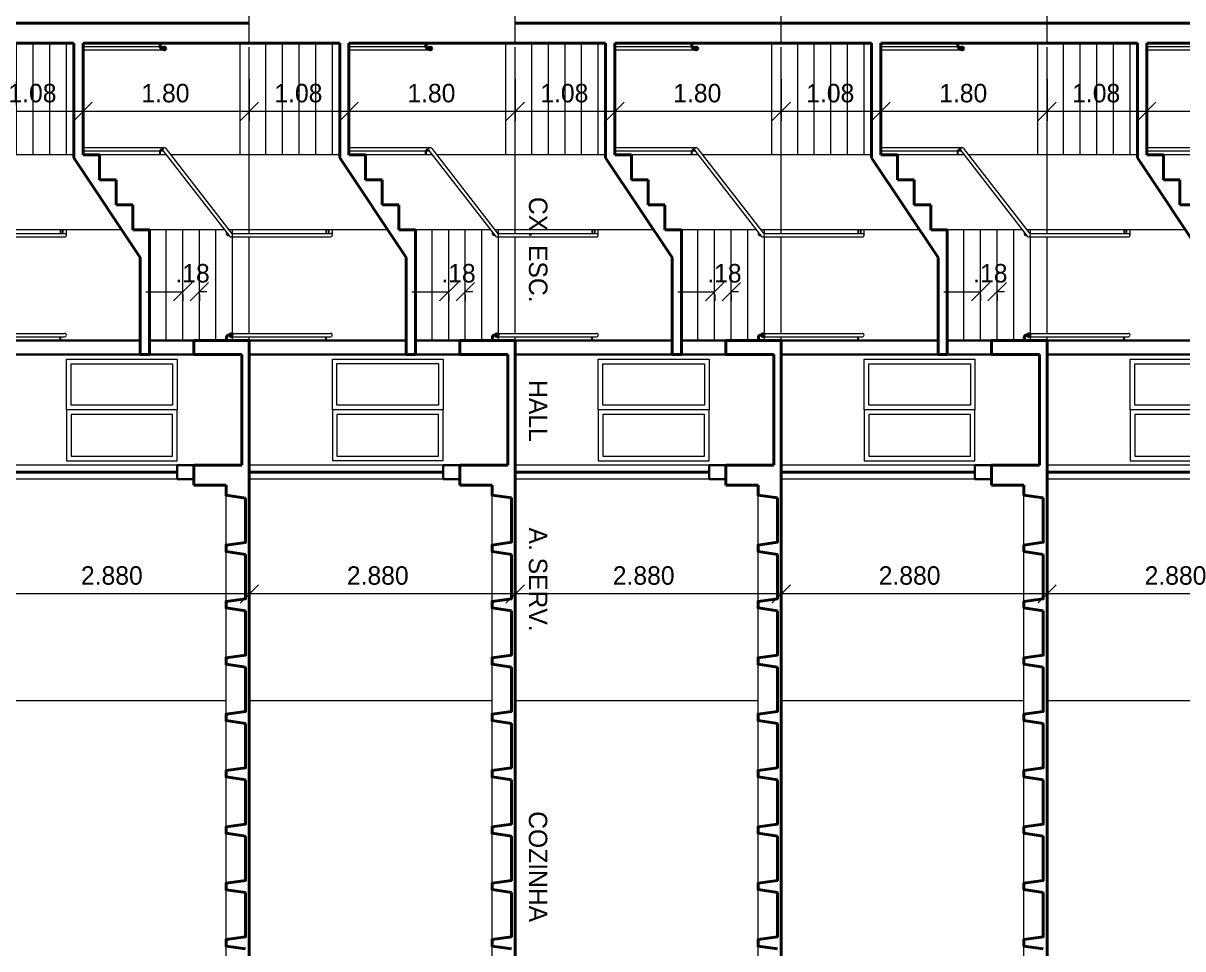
# Model space of a CAD drawing. Header units: metres. Extents: x -62 to 23, y -77 to 42.
# Drawn here: x -41.19 to -28.63, y 16.7 to 26.72 of the extents above; entities that cross this region are included whole.
import ezdxf
from ezdxf.enums import TextEntityAlignment as Align

# ---------------------------------------------------------------- set-up
doc = ezdxf.new("R2010")
doc.units = ezdxf.units.M
doc.header["$MEASUREMENT"] = 0
doc.linetypes.add('DGN Style 3', pattern=[2.76643, 1.976022, -0.790409])
for name, color, linetype, lineweight in [('1 - Eixos', 7, 'Continuous', 0), ('15 - Esquadrias Janelas', 7, 'Continuous', 0), ('19 - Estrutura Metálica', 7, 'Continuous', 0), ('5 - Laje em Corte', 7, 'Continuous', 0), ('CORNIJAS_VAR NA PLANTA PTIPO 1', 7, 'Continuous', 0), ('Level 1-1', 7, 'Continuous', 0), ('Level 12', 7, 'Continuous', 0), ('Level 28-1', 7, 'Continuous', 0), ('Level 41', 7, 'Continuous', 0), ('Level 44', 7, 'Continuous', 0)]:
    doc.layers.add(name, color=color, linetype=linetype, lineweight=lineweight)
doc.styles.add('Style-CIVIL', font='CIVIL.shx')
doc.styles.add('Style-INTL_ENGINEERING', font='INTL_ENGINEERING.shx')
doc.dimstyles.get("Standard").update_dxf_attribs({"dimtxt": 0.18, "dimasz": 0.18, "dimexe": 0.18, "dimexo": 0.0625, "dimgap": 0.09, "dimtad": 0, "dimtih": 1, "dimtoh": 1, "dimdec": 4, "dimzin": 1, "dimdsep": 46, "dimtxsty": 'Standard', "dimcen": 0, "dimadec": 0, "dimazin": 0, "dimtfac": 1, "dimtdec": 4, "dimtofl": 0, "dimtmove": 0, "dimatfit": 3, "dimfxl": 0, "dimtolj": 1, "dimtzin": 1, "dimarcsym": 0})

# ---------------------------------------------------------------- blocks, each defined once
blk = doc.blocks.new('*U12')
at = {"layer": 'Level 44', "color": 7, "linetype": 'Continuous', "lineweight": 30}
for p, q in [((-1.05, 0.075), (-1.05, -0.075)), ((1.05, 0.075), (1.05, -0.075))]:
    blk.add_line(p, q, dxfattribs=at)
at = {"layer": 'Level 44', "color": 7, "linetype": 'Continuous', "lineweight": 0}
for p, q in [((1.05, 0.075), (-1.05, 0.075)), ((1.05, -0.075), (-1.05, -0.075))]:
    blk.add_line(p, q, dxfattribs=at)
at = {"layer": 'Level 44', "color": 7, "linetype": 'Continuous', "lineweight": 40}
blk.add_line((1.05, 0), (-1.05, 0), dxfattribs=at)
blk = doc.blocks.new('*U14')
at = {"layer": '19 - Estrutura Metálica', "color": 171, "linetype": 'Continuous', "lineweight": 30}
for p, q in [((0.007, 0.014), (0.017, 0.006)), ((0.013, 0.022), (0.023, 0.014)), ((-0.016, -0.063), (0.019, -0.022)), ((-0.008, -0.069), (0.027, -0.029))]:
    blk.add_line(p, q, dxfattribs=at)
for radius in [0.025, 0.015]:
    blk.add_circle((-0.009, 0.034), radius, dxfattribs=at)
for radius, start, end in [(0.02, 318.3321, 47.1052), (0.03, 319.6851, 49.6329)]:
    blk.add_arc((0.004, -0.009), radius, start, end, dxfattribs=at)
blk = doc.blocks.new('*U15')
at = {"layer": '19 - Estrutura Metálica', "color": 171, "linetype": 'Continuous', "lineweight": 30}
for p, q in [((0.007, 0.014), (0.017, 0.006)), ((0.013, 0.022), (0.023, 0.014)), ((-0.016, -0.063), (0.019, -0.022)), ((-0.008, -0.069), (0.027, -0.029))]:
    blk.add_line(p, q, dxfattribs=at)
at = {"layer": '19 - Estrutura Metálica', "color": 171, "linetype": 'Continuous', "lineweight": 30, "extrusion": (0, 0, -1)}
for radius in [0.025, 0.015]:
    blk.add_circle((0.009, 0.034), radius, dxfattribs=at)
at = {"layer": '19 - Estrutura Metálica', "color": 171, "linetype": 'Continuous', "lineweight": 30}
for radius, start, end in [(0.02, 318.3321, 47.1052), (0.03, 319.6851, 49.6329)]:
    blk.add_arc((0.004, -0.009), radius, start, end, dxfattribs=at)
blk = doc.blocks.new('*U11')
at = {"layer": '15 - Esquadrias Janelas', "color": 7, "linetype": 'Continuous', "lineweight": 0, "flags": 128}
for points in [[(0.96, 3.322), (0.96, 2.772), (-0.24, 2.772), (-0.24, 3.322)], [(0.91, 3.272), (0.91, 2.822), (-0.19, 2.822), (-0.19, 3.272)], [(-0.24, 2.772), (-0.24, 2.222), (0.96, 2.222), (0.96, 2.772)], [(-0.19, 2.722), (-0.19, 2.272), (0.91, 2.272), (0.91, 2.722)]]:
    blk.add_lwpolyline(points, close=True, dxfattribs=at)
at = {"layer": '5 - Laje em Corte', "color": 1, "linetype": 'Continuous', "lineweight": 40}
for p, q in [((1.74, 6.958), (-1.14, 6.958)), ((-0.16, 6.743), (-1.14, 6.743)), ((-0.16, 5.502), (-0.16, 6.743)), ((-0.06, 5.532), (-0.06, 6.743)), ((1.74, 6.743), (-0.06, 6.743)), ((-0.06, 5.532), (0.12, 5.532)), ((0.12, 5.262), (0.12, 5.532)), ((0.56, 4.422), (-0.16, 5.502)), ((0.3, 5.262), (0.12, 5.262)), ((0.3, 4.992), (0.3, 5.262)), ((0.48, 4.992), (0.3, 4.992)), ((0.48, 4.722), (0.48, 4.992)), ((0.66, 4.722), (0.48, 4.722)), ((0.66, 3.372), (0.66, 4.722)), ((0.56, 3.372), (0.56, 4.422)), ((-1.14, 3.522), (-1.74, 3.522)), ((-1.74, 3.522), (-1.74, 3.372)), ((-1.14, 3.522), (-1.14, -4.358)), ((-1.22, 3.372), (-1.74, 3.372)), ((-1.22, 3.372), (-1.22, 2.172)), ((0.56, 3.372), (0.66, 3.372)), ((-1.22, 2.172), (-1.74, 2.172)), ((-1.74, 2.172), (-1.74, 1.958)), ((-1.39, 1.958), (-1.74, 1.958))]:
    blk.add_line(p, q, dxfattribs=at)
at = {"layer": '5 - Laje em Corte', "color": 1, "linetype": 'Continuous', "lineweight": 0}
blk.add_line((-1.39, -4.182), (-1.39, 1.848), dxfattribs=at)
at = {"layer": '5 - Laje em Corte', "color": 1, "linetype": 'Continuous', "lineweight": 40, "flags": 128}
for points in [[(-1.39, 1.958), (-1.39, 1.848), (-1.18, 1.818)], [(-1.18, 1.818), (-1.18, 1.338), (-1.39, 1.308), (-1.39, 1.238), (-1.18, 1.208)], [(-1.18, 1.208), (-1.18, 0.728), (-1.39, 0.698), (-1.39, 0.628), (-1.18, 0.598)], [(-1.18, 0.598), (-1.18, 0.118), (-1.39, 0.088), (-1.39, 0.018), (-1.18, -0.012)], [(-1.18, -0.012), (-1.18, -0.492), (-1.39, -0.522), (-1.39, -0.592), (-1.18, -0.622)], [(-1.18, -0.622), (-1.18, -1.102), (-1.39, -1.132), (-1.39, -1.202), (-1.18, -1.232)], [(-1.18, -1.232), (-1.18, -1.712), (-1.39, -1.742), (-1.39, -1.812), (-1.18, -1.842)], [(-1.18, -1.842), (-1.18, -2.322), (-1.39, -2.352), (-1.39, -2.422), (-1.18, -2.452)], [(-1.18, -2.452), (-1.18, -2.932), (-1.39, -2.962), (-1.39, -3.032), (-1.18, -3.062)]]:
    blk.add_lwpolyline(points, dxfattribs=at)
at = {"layer": 'CORNIJAS_VAR NA PLANTA PTIPO 1', "color": 7, "linetype": 'Continuous', "lineweight": 30}
for p, q in [((1.14, 2.172), (0.96, 2.172)), ((1.14, 2.022), (0.96, 2.022))]:
    blk.add_line(p, q, dxfattribs=at)
at = {"layer": 'Level 28-1', "color": 171, "linetype": 'Continuous', "lineweight": 13}
for p, q in [((0.771, 6.703), (-0.06, 6.703)), ((0.821, 6.665), (-0.06, 6.665)), ((0.821, 6.703), (0.778, 6.703)), ((0.821, 5.61), (-0.06, 5.61)), ((0.771, 5.572), (-0.06, 5.572)), ((0.771, 5.532), (0.771, 5.572)), ((0.778, 5.532), (0.778, 5.572)), ((0.812, 5.572), (0.778, 5.572)), ((0.803, 5.587), (0.792, 5.587)), ((0.803, 5.595), (0.793, 5.595)), ((0.806, 5.579), (1.526, 4.652)), ((0.836, 5.602), (1.556, 4.675)), ((-1.14, 4.682), (-0.259, 4.682)), ((-0.309, 4.722), (-0.309, 4.682)), ((-0.302, 4.722), (-0.302, 4.683)), ((-0.24, 4.663), (-0.24, 4.722)), ((1.491, 4.698), (1.491, 4.682)), ((1.498, 4.688), (1.498, 4.683)), ((1.515, 4.667), (1.512, 4.667)), ((1.52, 4.66), (1.513, 4.66)), ((1.55, 4.682), (1.74, 4.682)), ((-1.14, 4.645), (-0.259, 4.645)), ((1.541, 4.645), (1.74, 4.645)), ((-1.14, 3.6), (-0.259, 3.6)), ((-1.14, 3.562), (-0.259, 3.562)), ((-0.309, 3.522), (-0.309, 3.562)), ((-0.302, 3.522), (-0.302, 3.562)), ((1.541, 3.6), (1.74, 3.6)), ((1.541, 3.562), (1.74, 3.562))]:
    blk.add_line(p, q, dxfattribs=at)
at = {"layer": 'Level 28-1', "color": 171, "linetype": 'Continuous', "lineweight": 13, "flags": 128}
blk.add_lwpolyline([(-0.278, 4.682), (-0.278, 4.722), (-0.278, 4.693)], dxfattribs=at)
at = {"layer": 'Level 28-1', "color": 171, "linetype": 'Continuous', "lineweight": 13, "extrusion": (0, 0, -1)}
for radius, start, end in [(0.0225, 0.0115, 89.9593), (0.015, 358.6585, 87.4316)]:
    blk.add_arc((-0.793, 5.572), radius, start, end, dxfattribs=at)
at = {"layer": 'Level 28-1', "color": 171, "linetype": 'Continuous', "lineweight": 13}
for centre, radius, start, end in [((0.821, 5.591), 0.0187, 36.9033, 216.9033), ((-0.259, 4.663), 0.0187, 269.9948, 90.0001), ((1.513, 4.682), 0.0225, 180.0115, 269.9593), ((1.513, 4.682), 0.015, 178.6585, 267.4316), ((1.541, 4.663), 0.0187, 216.9033, 36.9033), ((-0.259, 3.581), 0.0187, 269.9999, 90)]:
    blk.add_arc(centre, radius, start, end, dxfattribs=at)
at = {"layer": 'Level 41', "color": 230, "linetype": 'Continuous', "lineweight": 0}
for p, q in [((-1.24, 5.532), (-1.24, 6.743)), ((0.84, 3.522), (0.84, 4.722)), ((1.02, 3.522), (1.02, 4.722)), ((1.2, 3.522), (1.2, 4.722)), ((1.38, 3.522), (1.38, 4.722)), ((1.56, 4.682), (1.56, 4.722)), ((1.74, 4.682), (1.74, 4.722)), ((1.56, 3.6), (1.56, 4.645)), ((1.74, 3.6), (1.74, 4.645)), ((1.56, 3.522), (1.56, 3.562)), ((1.74, 3.522), (1.74, 3.562))]:
    blk.add_line(p, q, dxfattribs=at)
at = {"layer": 'Level 41', "color": 230, "linetype": 'DGN Style 3', "lineweight": 0}
for p, q in [((-1.14, 4.722), (-1.14, 6.743)), ((-0.96, 5.532), (-0.96, 6.743)), ((-0.78, 5.532), (-0.78, 6.743)), ((-0.6, 5.532), (-0.6, 6.743)), ((-0.42, 5.532), (-0.42, 6.743)), ((-0.24, 5.532), (-0.24, 6.743))]:
    blk.add_line(p, q, dxfattribs=at)
at = {"layer": 'Level 41', "color": 7, "linetype": 'Continuous', "lineweight": 13}
for p, q in [((-0.16, 5.532), (-1.14, 5.532)), ((0.843, 5.532), (0.12, 5.532)), ((1.74, 5.532), (0.891, 5.532)), ((0.36, 4.722), (-1.14, 4.722)), ((1.472, 4.722), (0.66, 4.722)), ((1.74, 4.722), (1.519, 4.722))]:
    blk.add_line(p, q, dxfattribs=at)
at = {"layer": 'Level 41', "color": 7, "linetype": 'Continuous', "lineweight": 30}
for p, q in [((0.56, 3.522), (-1.14, 3.522)), ((1.14, 3.522), (0.66, 3.522)), ((0.56, 3.372), (-1.14, 3.372)), ((1.14, 3.372), (0.66, 3.372))]:
    blk.add_line(p, q, dxfattribs=at)
at = {"layer": 'Level 44', "color": 7, "linetype": 'Continuous', "lineweight": 13}
blk.add_line((1.49, -0.378), (-1.14, -0.378), dxfattribs=at)
at = {"layer": '19 - Estrutura Metálica', "color": 171, "linetype": 'Continuous', "lineweight": 30, "xscale": 0.7499990121287976, "yscale": 0.7499990121287976, "zscale": 0.7499990121287976, "rotation": 220.3263723975496}
blk.add_blockref('*U14', (0.8, 6.699), dxfattribs=at)
at = {"layer": '19 - Estrutura Metálica', "color": 171, "linetype": 'Continuous', "lineweight": 30, "extrusion": (0, 0, -1), "xscale": 0.7499990121287978, "yscale": 0.7499990121287978, "zscale": 0.7499990121287978, "rotation": 40.32637239754955}
blk.add_blockref('*U15', (-1.52, 3.566), dxfattribs=at)
at = {"layer": 'Level 44', "color": 7, "linetype": 'Continuous', "lineweight": 30}
blk.add_blockref('*U12', (-0.09, 2.097), dxfattribs=at)
blk = doc.blocks.new('*D94')
at = {"layer": 'Defpoints'}
for p in [(-30.097, 20.546), (-28.657, 20.546), (-30.097, 19.935), (-27.217, 19.935)]:
    blk.add_point(p, dxfattribs=at)
at = {"layer": 'Level 1-1', "color": 2, "linetype": 'Continuous', "lineweight": 0}
for p, q in [((-30.197, 20.446), (-29.997, 20.646)), ((-30.097, 20.035), (-30.097, 20.646)), ((-27.117, 20.646), (-27.317, 20.446)), ((-27.217, 20.035), (-27.217, 20.646)), ((-27.217, 20.546), (-30.097, 20.546))]:
    blk.add_line(p, q, dxfattribs=at)
at = {"layer": 'Level 1-1', "color": 2, "linetype": 'Continuous', "lineweight": 0, "style": 'Style-CIVIL'}
blk.add_text('2.880', height=0.2, dxfattribs=at).set_placement((-29.04, 20.746), align=Align.MIDDLE_LEFT)
blk = doc.blocks.new('_Oblique')
at = {"color": 0, "linetype": 'ByBlock', "lineweight": -2}
blk.add_line((0.5, 0.5), (-0.5, -0.5), dxfattribs=at)
blk = doc.blocks.new('*D95')
at = {"layer": 'Defpoints'}
for p in [(-32.977, 20.546), (-31.537, 20.546), (-32.977, 19.935), (-30.097, 19.935)]:
    blk.add_point(p, dxfattribs=at)
at = {"layer": 'Level 1-1', "color": 2, "linetype": 'Continuous', "lineweight": 0}
for p, q in [((-33.077, 20.446), (-32.877, 20.646)), ((-32.977, 20.035), (-32.977, 20.646)), ((-29.997, 20.646), (-30.197, 20.446)), ((-30.097, 20.035), (-30.097, 20.646)), ((-30.097, 20.546), (-32.977, 20.546))]:
    blk.add_line(p, q, dxfattribs=at)
at = {"layer": 'Level 1-1', "color": 2, "linetype": 'Continuous', "lineweight": 0, "style": 'Style-CIVIL'}
blk.add_text('2.880', height=0.2, dxfattribs=at).set_placement((-31.92, 20.746), align=Align.MIDDLE_LEFT)
blk = doc.blocks.new('*D96')
at = {"layer": 'Defpoints'}
for p in [(-35.857, 20.546), (-34.417, 20.546), (-35.857, 19.935), (-32.977, 19.935)]:
    blk.add_point(p, dxfattribs=at)
at = {"layer": 'Level 1-1', "color": 2, "linetype": 'Continuous', "lineweight": 0}
for p, q in [((-35.957, 20.446), (-35.757, 20.646)), ((-35.857, 20.035), (-35.857, 20.646)), ((-32.877, 20.646), (-33.077, 20.446)), ((-32.977, 20.035), (-32.977, 20.646)), ((-32.977, 20.546), (-35.857, 20.546))]:
    blk.add_line(p, q, dxfattribs=at)
at = {"layer": 'Level 1-1', "color": 2, "linetype": 'Continuous', "lineweight": 0, "style": 'Style-CIVIL'}
blk.add_text('2.880', height=0.2, dxfattribs=at).set_placement((-34.8, 20.746), align=Align.MIDDLE_LEFT)
blk = doc.blocks.new('*D97')
at = {"layer": 'Defpoints'}
for p in [(-38.737, 20.546), (-37.297, 20.546), (-38.737, 19.935), (-35.857, 19.935)]:
    blk.add_point(p, dxfattribs=at)
at = {"layer": 'Level 1-1', "color": 2, "linetype": 'Continuous', "lineweight": 0}
for p, q in [((-38.837, 20.446), (-38.637, 20.646)), ((-38.737, 20.035), (-38.737, 20.646)), ((-35.757, 20.646), (-35.957, 20.446)), ((-35.857, 20.035), (-35.857, 20.646)), ((-35.857, 20.546), (-38.737, 20.546))]:
    blk.add_line(p, q, dxfattribs=at)
at = {"layer": 'Level 1-1', "color": 2, "linetype": 'Continuous', "lineweight": 0, "style": 'Style-CIVIL'}
blk.add_text('2.880', height=0.2, dxfattribs=at).set_placement((-37.68, 20.746), align=Align.MIDDLE_LEFT)
blk = doc.blocks.new('*D98')
at = {"layer": 'Defpoints'}
for p in [(-41.617, 20.546), (-40.177, 20.546), (-41.617, 19.952), (-38.737, 19.935)]:
    blk.add_point(p, dxfattribs=at)
at = {"layer": 'Level 1-1', "color": 2, "linetype": 'Continuous', "lineweight": 0}
for p, q in [((-41.717, 20.446), (-41.517, 20.646)), ((-41.617, 20.052), (-41.617, 20.646)), ((-38.637, 20.646), (-38.837, 20.446)), ((-38.737, 20.035), (-38.737, 20.646)), ((-38.737, 20.546), (-41.617, 20.546))]:
    blk.add_line(p, q, dxfattribs=at)
at = {"layer": 'Level 1-1', "color": 2, "linetype": 'Continuous', "lineweight": 0, "style": 'Style-CIVIL'}
blk.add_text('2.880', height=0.2, dxfattribs=at).set_placement((-40.56, 20.746), align=Align.MIDDLE_LEFT)
blk = doc.blocks.new('*D210')
at = {"layer": 'Defpoints'}
for p in [(-27.217, 26.224), (-29.017, 25.904), (-29.017, 25.768), (-28.117, 25.768)]:
    blk.add_point(p, dxfattribs=at)
at = {"layer": 'Level 1-1', "color": 2, "linetype": 'Continuous', "lineweight": 0}
for p, q in [((-27.217, 26.124), (-27.217, 25.668)), ((-29.117, 25.668), (-28.917, 25.868)), ((-29.017, 25.804), (-29.017, 25.668)), ((-27.217, 25.768), (-29.017, 25.768)), ((-27.117, 25.868), (-27.317, 25.668))]:
    blk.add_line(p, q, dxfattribs=at)
at = {"layer": 'Level 1-1', "color": 2, "linetype": 'Continuous', "lineweight": 0, "style": 'Style-CIVIL'}
blk.add_text('1.80', height=0.2, dxfattribs=at).set_placement((-28.385, 25.968), align=Align.MIDDLE_LEFT)
blk = doc.blocks.new('*D211')
at = {"layer": 'Defpoints'}
for p in [(-30.097, 26.224), (-29.017, 25.904), (-30.097, 25.768), (-29.557, 25.768)]:
    blk.add_point(p, dxfattribs=at)
at = {"layer": 'Level 1-1', "color": 2, "linetype": 'Continuous', "lineweight": 0}
for p, q in [((-30.097, 26.124), (-30.097, 25.668)), ((-30.197, 25.668), (-29.997, 25.868)), ((-29.017, 25.768), (-30.097, 25.768)), ((-28.917, 25.868), (-29.117, 25.668)), ((-29.017, 25.804), (-29.017, 25.668))]:
    blk.add_line(p, q, dxfattribs=at)
at = {"layer": 'Level 1-1', "color": 2, "linetype": 'Continuous', "lineweight": 0, "style": 'Style-CIVIL'}
blk.add_text('1.08', height=0.2, dxfattribs=at).set_placement((-29.825, 25.968), align=Align.MIDDLE_LEFT)
blk = doc.blocks.new('*D212')
at = {"layer": 'Defpoints'}
for p in [(-30.097, 26.224), (-31.897, 25.904), (-31.897, 25.768), (-30.997, 25.768)]:
    blk.add_point(p, dxfattribs=at)
at = {"layer": 'Level 1-1', "color": 2, "linetype": 'Continuous', "lineweight": 0}
for p, q in [((-30.097, 26.124), (-30.097, 25.668)), ((-31.997, 25.668), (-31.797, 25.868)), ((-31.897, 25.804), (-31.897, 25.668)), ((-30.097, 25.768), (-31.897, 25.768)), ((-29.997, 25.868), (-30.197, 25.668))]:
    blk.add_line(p, q, dxfattribs=at)
at = {"layer": 'Level 1-1', "color": 2, "linetype": 'Continuous', "lineweight": 0, "style": 'Style-CIVIL'}
blk.add_text('1.80', height=0.2, dxfattribs=at).set_placement((-31.265, 25.968), align=Align.MIDDLE_LEFT)
blk = doc.blocks.new('*D213')
at = {"layer": 'Defpoints'}
for p in [(-32.977, 26.224), (-31.897, 25.904), (-32.977, 25.768), (-32.437, 25.768)]:
    blk.add_point(p, dxfattribs=at)
at = {"layer": 'Level 1-1', "color": 2, "linetype": 'Continuous', "lineweight": 0}
for p, q in [((-32.977, 26.124), (-32.977, 25.668)), ((-33.077, 25.668), (-32.877, 25.868)), ((-31.897, 25.768), (-32.977, 25.768)), ((-31.797, 25.868), (-31.997, 25.668)), ((-31.897, 25.804), (-31.897, 25.668))]:
    blk.add_line(p, q, dxfattribs=at)
at = {"layer": 'Level 1-1', "color": 2, "linetype": 'Continuous', "lineweight": 0, "style": 'Style-CIVIL'}
blk.add_text('1.08', height=0.2, dxfattribs=at).set_placement((-32.705, 25.968), align=Align.MIDDLE_LEFT)
blk = doc.blocks.new('*D214')
at = {"layer": 'Defpoints'}
for p in [(-32.977, 26.224), (-34.777, 25.904), (-34.777, 25.768), (-33.877, 25.768)]:
    blk.add_point(p, dxfattribs=at)
at = {"layer": 'Level 1-1', "color": 2, "linetype": 'Continuous', "lineweight": 0}
for p, q in [((-32.977, 26.124), (-32.977, 25.668)), ((-34.877, 25.668), (-34.677, 25.868)), ((-34.777, 25.804), (-34.777, 25.668)), ((-32.977, 25.768), (-34.777, 25.768)), ((-32.877, 25.868), (-33.077, 25.668))]:
    blk.add_line(p, q, dxfattribs=at)
at = {"layer": 'Level 1-1', "color": 2, "linetype": 'Continuous', "lineweight": 0, "style": 'Style-CIVIL'}
blk.add_text('1.80', height=0.2, dxfattribs=at).set_placement((-34.145, 25.968), align=Align.MIDDLE_LEFT)
blk = doc.blocks.new('*D215')
at = {"layer": 'Defpoints'}
for p in [(-35.857, 26.224), (-34.777, 25.904), (-35.857, 25.768), (-35.317, 25.768)]:
    blk.add_point(p, dxfattribs=at)
at = {"layer": 'Level 1-1', "color": 2, "linetype": 'Continuous', "lineweight": 0}
for p, q in [((-35.857, 26.124), (-35.857, 25.668)), ((-35.957, 25.668), (-35.757, 25.868)), ((-34.777, 25.768), (-35.857, 25.768)), ((-34.677, 25.868), (-34.877, 25.668)), ((-34.777, 25.804), (-34.777, 25.668))]:
    blk.add_line(p, q, dxfattribs=at)
at = {"layer": 'Level 1-1', "color": 2, "linetype": 'Continuous', "lineweight": 0, "style": 'Style-CIVIL'}
blk.add_text('1.08', height=0.2, dxfattribs=at).set_placement((-35.585, 25.968), align=Align.MIDDLE_LEFT)
blk = doc.blocks.new('*D216')
at = {"layer": 'Defpoints'}
for p in [(-35.857, 26.224), (-37.657, 25.904), (-37.657, 25.768), (-36.757, 25.768)]:
    blk.add_point(p, dxfattribs=at)
at = {"layer": 'Level 1-1', "color": 2, "linetype": 'Continuous', "lineweight": 0}
for p, q in [((-35.857, 26.124), (-35.857, 25.668)), ((-37.757, 25.668), (-37.557, 25.868)), ((-37.657, 25.804), (-37.657, 25.668)), ((-35.857, 25.768), (-37.657, 25.768)), ((-35.757, 25.868), (-35.957, 25.668))]:
    blk.add_line(p, q, dxfattribs=at)
at = {"layer": 'Level 1-1', "color": 2, "linetype": 'Continuous', "lineweight": 0, "style": 'Style-CIVIL'}
blk.add_text('1.80', height=0.2, dxfattribs=at).set_placement((-37.025, 25.968), align=Align.MIDDLE_LEFT)
blk = doc.blocks.new('*D217')
at = {"layer": 'Defpoints'}
for p in [(-38.737, 26.224), (-37.657, 25.904), (-38.737, 25.768), (-38.197, 25.768)]:
    blk.add_point(p, dxfattribs=at)
at = {"layer": 'Level 1-1', "color": 2, "linetype": 'Continuous', "lineweight": 0}
for p, q in [((-38.737, 26.124), (-38.737, 25.668)), ((-38.837, 25.668), (-38.637, 25.868)), ((-37.657, 25.768), (-38.737, 25.768)), ((-37.557, 25.868), (-37.757, 25.668)), ((-37.657, 25.804), (-37.657, 25.668))]:
    blk.add_line(p, q, dxfattribs=at)
at = {"layer": 'Level 1-1', "color": 2, "linetype": 'Continuous', "lineweight": 0, "style": 'Style-CIVIL'}
blk.add_text('1.08', height=0.2, dxfattribs=at).set_placement((-38.465, 25.968), align=Align.MIDDLE_LEFT)
blk = doc.blocks.new('*D218')
at = {"layer": 'Defpoints'}
for p in [(-38.737, 26.224), (-40.537, 25.904), (-40.537, 25.768), (-39.637, 25.768)]:
    blk.add_point(p, dxfattribs=at)
at = {"layer": 'Level 1-1', "color": 2, "linetype": 'Continuous', "lineweight": 0}
for p, q in [((-38.737, 26.124), (-38.737, 25.668)), ((-40.637, 25.668), (-40.437, 25.868)), ((-40.537, 25.804), (-40.537, 25.668)), ((-38.737, 25.768), (-40.537, 25.768)), ((-38.637, 25.868), (-38.837, 25.668))]:
    blk.add_line(p, q, dxfattribs=at)
at = {"layer": 'Level 1-1', "color": 2, "linetype": 'Continuous', "lineweight": 0, "style": 'Style-CIVIL'}
blk.add_text('1.80', height=0.2, dxfattribs=at).set_placement((-39.905, 25.968), align=Align.MIDDLE_LEFT)
blk = doc.blocks.new('*D219')
at = {"layer": 'Defpoints'}
for p in [(-41.617, 26.241), (-40.537, 25.904), (-41.617, 25.768), (-41.077, 25.768)]:
    blk.add_point(p, dxfattribs=at)
at = {"layer": 'Level 1-1', "color": 2, "linetype": 'Continuous', "lineweight": 0}
for p, q in [((-41.617, 26.141), (-41.617, 25.668)), ((-41.717, 25.668), (-41.517, 25.868)), ((-40.537, 25.768), (-41.617, 25.768)), ((-40.437, 25.868), (-40.637, 25.668)), ((-40.537, 25.804), (-40.537, 25.668))]:
    blk.add_line(p, q, dxfattribs=at)
at = {"layer": 'Level 1-1', "color": 2, "linetype": 'Continuous', "lineweight": 0, "style": 'Style-CIVIL'}
blk.add_text('1.08', height=0.2, dxfattribs=at).set_placement((-41.345, 25.968), align=Align.MIDDLE_LEFT)
blk = doc.blocks.new('*D235')
at = {"layer": 'Defpoints'}
for p in [(-39.456, 23.889), (-39.277, 23.889), (-39.456, 23.818), (-39.367, 23.818)]:
    blk.add_point(p, dxfattribs=at)
at = {"layer": 'Level 1-1', "color": 2, "linetype": 'Continuous', "lineweight": 0}
for p, q in [((-39.356, 23.918), (-39.556, 23.718)), ((-39.377, 23.718), (-39.177, 23.918)), ((-39.856, 23.818), (-39.456, 23.818)), ((-39.456, 23.789), (-39.456, 23.718)), ((-39.197, 23.818), (-39.277, 23.818)), ((-39.277, 23.789), (-39.277, 23.718))]:
    blk.add_line(p, q, dxfattribs=at)
at = {"layer": 'Level 1-1', "color": 2, "linetype": 'Continuous', "lineweight": 0, "style": 'Style-CIVIL'}
blk.add_text('.18', height=0.2, dxfattribs=at).set_placement((-39.537, 24.018), align=Align.MIDDLE_LEFT)
blk = doc.blocks.new('*D236')
at = {"layer": 'Defpoints'}
for p in [(-36.576, 23.889), (-36.397, 23.889), (-36.576, 23.818), (-36.487, 23.818)]:
    blk.add_point(p, dxfattribs=at)
at = {"layer": 'Level 1-1', "color": 2, "linetype": 'Continuous', "lineweight": 0}
for p, q in [((-36.476, 23.918), (-36.676, 23.718)), ((-36.497, 23.718), (-36.297, 23.918)), ((-36.976, 23.818), (-36.576, 23.818)), ((-36.576, 23.789), (-36.576, 23.718)), ((-36.317, 23.818), (-36.397, 23.818)), ((-36.397, 23.789), (-36.397, 23.718))]:
    blk.add_line(p, q, dxfattribs=at)
at = {"layer": 'Level 1-1', "color": 2, "linetype": 'Continuous', "lineweight": 0, "style": 'Style-CIVIL'}
blk.add_text('.18', height=0.2, dxfattribs=at).set_placement((-36.657, 24.018), align=Align.MIDDLE_LEFT)
blk = doc.blocks.new('*D237')
at = {"layer": 'Defpoints'}
for p in [(-33.696, 23.889), (-33.517, 23.889), (-33.696, 23.818), (-33.607, 23.818)]:
    blk.add_point(p, dxfattribs=at)
at = {"layer": 'Level 1-1', "color": 2, "linetype": 'Continuous', "lineweight": 0}
for p, q in [((-33.596, 23.918), (-33.796, 23.718)), ((-33.617, 23.718), (-33.417, 23.918)), ((-34.096, 23.818), (-33.696, 23.818)), ((-33.696, 23.789), (-33.696, 23.718)), ((-33.437, 23.818), (-33.517, 23.818)), ((-33.517, 23.789), (-33.517, 23.718))]:
    blk.add_line(p, q, dxfattribs=at)
at = {"layer": 'Level 1-1', "color": 2, "linetype": 'Continuous', "lineweight": 0, "style": 'Style-CIVIL'}
blk.add_text('.18', height=0.2, dxfattribs=at).set_placement((-33.777, 24.018), align=Align.MIDDLE_LEFT)
blk = doc.blocks.new('*D238')
at = {"layer": 'Defpoints'}
for p in [(-30.816, 23.889), (-30.637, 23.889), (-30.816, 23.818), (-30.727, 23.818)]:
    blk.add_point(p, dxfattribs=at)
at = {"layer": 'Level 1-1', "color": 2, "linetype": 'Continuous', "lineweight": 0}
for p, q in [((-30.716, 23.918), (-30.916, 23.718)), ((-30.737, 23.718), (-30.537, 23.918)), ((-31.216, 23.818), (-30.816, 23.818)), ((-30.816, 23.789), (-30.816, 23.718)), ((-30.557, 23.818), (-30.637, 23.818)), ((-30.637, 23.789), (-30.637, 23.718))]:
    blk.add_line(p, q, dxfattribs=at)
at = {"layer": 'Level 1-1', "color": 2, "linetype": 'Continuous', "lineweight": 0, "style": 'Style-CIVIL'}
blk.add_text('.18', height=0.2, dxfattribs=at).set_placement((-30.897, 24.018), align=Align.MIDDLE_LEFT)
blk = doc.blocks.new('*U311')
at = {"layer": 'Level 12', "color": 2, "linetype": 'Continuous', "lineweight": 13, "style": 'Style-CIVIL'}
for s, p in [('HALL', (0, 3.495)), ('A. SERV.', (0, 1.899)), ('COZINHA', (0, -1.172))]:
    blk.add_text(s, height=0.1995, rotation=270, dxfattribs=at).set_placement(p, align=Align.MIDDLE_LEFT)
at = {"layer": 'Level 12', "color": 2, "linetype": 'Continuous', "lineweight": 13, "insert": (0, 4.906), "char_height": 0.2, "attachment_point": 5, "rotation": 270, "line_spacing_factor": 1.200006, "style": 'Style-INTL_ENGINEERING'}
blk.add_mtext('CX. ESC.\\P', dxfattribs=at)
blk = doc.blocks.new('*U18')
at = {"layer": 'Level 44', "color": 7, "linetype": 'Continuous', "lineweight": 30}
for p, q in [((-1.05, 0.075), (-1.05, -0.075)), ((1.05, 0.075), (1.05, -0.075))]:
    blk.add_line(p, q, dxfattribs=at)
at = {"layer": 'Level 44', "color": 7, "linetype": 'Continuous', "lineweight": 0}
for p, q in [((1.05, 0.075), (-1.05, 0.075)), ((1.05, -0.075), (-1.05, -0.075))]:
    blk.add_line(p, q, dxfattribs=at)
at = {"layer": 'Level 44', "color": 7, "linetype": 'Continuous', "lineweight": 40}
blk.add_line((1.05, 0), (-1.05, 0), dxfattribs=at)
blk = doc.blocks.new('*U20')
at = {"layer": '19 - Estrutura Metálica', "color": 171, "linetype": 'Continuous', "lineweight": 30}
for p, q in [((0.007, 0.014), (0.017, 0.006)), ((0.013, 0.022), (0.023, 0.014)), ((-0.016, -0.063), (0.019, -0.022)), ((-0.008, -0.069), (0.027, -0.029))]:
    blk.add_line(p, q, dxfattribs=at)
for radius in [0.025, 0.015]:
    blk.add_circle((-0.009, 0.034), radius, dxfattribs=at)
for radius, start, end in [(0.02, 318.3321, 47.1052), (0.03, 319.6851, 49.6329)]:
    blk.add_arc((0.004, -0.009), radius, start, end, dxfattribs=at)
blk = doc.blocks.new('*U21')
at = {"layer": '19 - Estrutura Metálica', "color": 171, "linetype": 'Continuous', "lineweight": 30}
for p, q in [((0.007, 0.014), (0.017, 0.006)), ((0.013, 0.022), (0.023, 0.014)), ((-0.016, -0.063), (0.019, -0.022)), ((-0.008, -0.069), (0.027, -0.029))]:
    blk.add_line(p, q, dxfattribs=at)
at = {"layer": '19 - Estrutura Metálica', "color": 171, "linetype": 'Continuous', "lineweight": 30, "extrusion": (0, 0, -1)}
for radius in [0.025, 0.015]:
    blk.add_circle((0.009, 0.034), radius, dxfattribs=at)
at = {"layer": '19 - Estrutura Metálica', "color": 171, "linetype": 'Continuous', "lineweight": 30}
for radius, start, end in [(0.02, 318.3321, 47.1052), (0.03, 319.6851, 49.6329)]:
    blk.add_arc((0.004, -0.009), radius, start, end, dxfattribs=at)

msp = doc.modelspace()

# ---------------------------------------------------------------- linework, layer by layer
at = {"layer": '1 - Eixos', "color": 91, "linetype": 'DGN Style 3', "lineweight": 0}
for p, q in [((-38.7373, 26.5096), (-38.7374, 30.1932)), ((-35.8573, 26.5096), (-35.8574, 30.1932)), ((-32.9773, 26.5096), (-32.9774, 30.1932)), ((-30.0973, 26.5096), (-30.0974, 30.1932))]:
    msp.add_line(p, q, dxfattribs=at)
at = {"layer": '15 - Esquadrias Janelas', "color": 7, "linetype": 'Continuous', "lineweight": 0, "flags": 128}
for points in [[(-36.6373, 23.0891), (-36.6373, 22.5391), (-37.8373, 22.5391), (-37.8373, 23.0891)], [(-36.6873, 23.0391), (-36.6873, 22.5891), (-37.7873, 22.5891), (-37.7873, 23.0391)], [(-37.8373, 22.5391), (-37.8373, 21.9891), (-36.6373, 21.9891), (-36.6373, 22.5391)], [(-37.7873, 22.4891), (-37.7873, 22.0391), (-36.6873, 22.0391), (-36.6873, 22.4891)]]:
    msp.add_lwpolyline(points, close=True, dxfattribs=at)
at = {"layer": '5 - Laje em Corte', "color": 1, "linetype": 'Continuous', "lineweight": 40}
for p, q in [((-37.7573, 26.5096), (-38.7373, 26.5096)), ((-37.7573, 25.2688), (-37.7573, 26.5096)), ((-37.6573, 25.299), (-37.6573, 26.5096)), ((-35.8573, 26.5096), (-37.6573, 26.5096)), ((-37.0373, 24.1888), (-37.7573, 25.2688)), ((-37.6573, 25.299), (-37.4773, 25.299)), ((-37.4773, 25.029), (-37.4773, 25.299)), ((-37.2973, 25.029), (-37.4773, 25.029)), ((-37.2973, 24.759), (-37.2973, 25.029)), ((-37.1173, 24.759), (-37.2973, 24.759)), ((-37.1173, 24.489), (-37.1173, 24.759)), ((-36.9373, 24.489), (-37.1173, 24.489)), ((-36.9373, 23.139), (-36.9373, 24.489)), ((-37.0373, 23.139), (-37.0373, 24.1888)), ((-38.7373, 23.289), (-39.3373, 23.289)), ((-39.3373, 23.289), (-39.3373, 23.139)), ((-38.7373, 23.289), (-38.7373, 15.409)), ((-38.8173, 23.139), (-39.3373, 23.139)), ((-38.8173, 23.139), (-38.8173, 21.939)), ((-37.0373, 23.139), (-36.9373, 23.139)), ((-38.8173, 21.939), (-39.3373, 21.939)), ((-39.3373, 21.939), (-39.3373, 21.7246)), ((-38.9873, 21.7246), (-39.3373, 21.7246))]:
    msp.add_line(p, q, dxfattribs=at)
at = {"layer": '5 - Laje em Corte', "color": 1, "linetype": 'Continuous', "lineweight": 0}
msp.add_line((-38.9873, 15.5846), (-38.9873, 21.6146), dxfattribs=at)
at = {"layer": '5 - Laje em Corte', "color": 1, "linetype": 'Continuous', "lineweight": 40, "flags": 128}
for points in [[(-38.9873, 21.7246), (-38.9873, 21.6146), (-38.7773, 21.5846)], [(-38.7773, 21.5846), (-38.7773, 21.1046), (-38.9873, 21.0746), (-38.9873, 21.0046), (-38.7773, 20.9746)], [(-38.7773, 20.9746), (-38.7773, 20.4946), (-38.9873, 20.4646), (-38.9873, 20.3946), (-38.7773, 20.3646)], [(-38.7773, 20.3646), (-38.7773, 19.8846), (-38.9873, 19.8546), (-38.9873, 19.7846), (-38.7773, 19.7546)], [(-38.7773, 19.7546), (-38.7773, 19.2746), (-38.9873, 19.2446), (-38.9873, 19.1746), (-38.7773, 19.1446)], [(-38.7773, 19.1446), (-38.7773, 18.6646), (-38.9873, 18.6346), (-38.9873, 18.5646), (-38.7773, 18.5346)], [(-38.7773, 18.5346), (-38.7773, 18.0546), (-38.9873, 18.0246), (-38.9873, 17.9546), (-38.7773, 17.9246)], [(-38.7773, 17.9246), (-38.7773, 17.4446), (-38.9873, 17.4146), (-38.9873, 17.3446), (-38.7773, 17.3146)], [(-38.7773, 17.3146), (-38.7773, 16.8346), (-38.9873, 16.8046), (-38.9873, 16.7346), (-38.7773, 16.7046)]]:
    msp.add_lwpolyline(points, dxfattribs=at)
at = {"layer": 'CORNIJAS_VAR NA PLANTA PTIPO 1', "color": 7, "linetype": 'Continuous', "lineweight": 30}
for p, q in [((-36.4573, 21.939), (-36.6373, 21.939)), ((-36.4573, 21.789), (-36.6374, 21.789))]:
    msp.add_line(p, q, dxfattribs=at)
at = {"layer": 'Level 28-1', "color": 171, "linetype": 'Continuous', "lineweight": 13}
for p, q in [((-36.8267, 26.4696), (-37.6573, 26.4696)), ((-36.7761, 26.4321), (-37.6573, 26.4321)), ((-36.7761, 26.4696), (-36.8192, 26.4696)), ((-36.7761, 25.3765), (-37.6573, 25.3765)), ((-36.7613, 25.3693), (-36.0413, 24.4418)), ((-36.8267, 25.339), (-37.6573, 25.339)), ((-36.8267, 25.299), (-36.8267, 25.3391)), ((-36.7853, 25.339), (-36.8192, 25.339)), ((-36.8192, 25.299), (-36.8192, 25.3387)), ((-36.7946, 25.354), (-36.8049, 25.354)), ((-36.7946, 25.3616), (-36.8042, 25.3616)), ((-36.7909, 25.3463), (-36.0709, 24.4188)), ((-38.7373, 24.449), (-37.8561, 24.449)), ((-38.7373, 24.4115), (-37.8561, 24.4115)), ((-37.9067, 24.489), (-37.9067, 24.449)), ((-37.8992, 24.489), (-37.8992, 24.4494)), ((-37.8373, 24.4303), (-37.8373, 24.489)), ((-36.1067, 24.4649), (-36.1067, 24.449)), ((-36.0992, 24.4553), (-36.0992, 24.4494)), ((-36.0827, 24.434), (-36.0849, 24.434)), ((-36.0769, 24.4265), (-36.0842, 24.4265)), ((-36.0561, 24.4115), (-35.8573, 24.4115)), ((-36.0469, 24.449), (-35.8573, 24.449)), ((-38.7373, 23.3665), (-37.8561, 23.3665)), ((-36.0561, 23.3665), (-35.8573, 23.3665)), ((-38.7373, 23.329), (-37.8561, 23.329)), ((-37.9067, 23.289), (-37.9067, 23.3291)), ((-37.8992, 23.289), (-37.8992, 23.3287)), ((-36.0561, 23.329), (-35.8573, 23.329))]:
    msp.add_line(p, q, dxfattribs=at)
at = {"layer": 'Level 28-1', "color": 171, "linetype": 'Continuous', "lineweight": 13, "flags": 128}
msp.add_lwpolyline([(-37.8748, 24.449), (-37.8748, 24.489), (-37.8748, 24.4597)], dxfattribs=at)
at = {"layer": 'Level 28-1', "color": 171, "linetype": 'Continuous', "lineweight": 13}
for centre, radius, start, end in [((-36.7761, 25.3578), 0.0187, 36.90331, 216.90331), ((-37.8561, 24.4303), 0.0187, 269.99483, 90.00007), ((-36.0842, 24.449), 0.0225, 180.01147, 269.95928), ((-36.0842, 24.449), 0.015, 178.65847, 267.43157), ((-36.0561, 24.4303), 0.0187, 216.90331, 36.90331), ((-37.8561, 23.3478), 0.0187, 269.99993, 90)]:
    msp.add_arc(centre, radius, start, end, dxfattribs=at)
at = {"layer": 'Level 28-1', "color": 171, "linetype": 'Continuous', "lineweight": 13, "extrusion": (0, 0, -1)}
for radius, start, end in [(0.0225, 0.01147, 89.95928), (0.015, 358.65847, 87.43157)]:
    msp.add_arc((36.8042, 25.3391), radius, start, end, dxfattribs=at)
at = {"layer": 'Level 41', "color": 230, "linetype": 'Continuous', "lineweight": 0}
for p, q in [((-38.8373, 25.299), (-38.8373, 26.5096)), ((-36.7573, 23.289), (-36.7573, 24.489)), ((-36.5773, 23.289), (-36.5773, 24.489)), ((-36.3973, 23.289), (-36.3973, 24.489)), ((-36.2173, 23.289), (-36.2173, 24.489)), ((-36.0373, 24.449), (-36.0373, 24.489)), ((-36.0373, 23.3665), (-36.0373, 24.4115)), ((-35.8573, 24.449), (-35.8573, 24.489)), ((-35.8573, 23.3665), (-35.8573, 24.4115)), ((-36.0373, 23.289), (-36.0373, 23.329)), ((-35.8573, 23.289), (-35.8573, 23.329))]:
    msp.add_line(p, q, dxfattribs=at)
at = {"layer": 'Level 41', "color": 230, "linetype": 'DGN Style 3', "lineweight": 0}
for p, q in [((-38.7373, 24.489), (-38.7373, 26.5096)), ((-38.5573, 25.299), (-38.5573, 26.5096)), ((-38.3773, 25.299), (-38.3773, 26.5096)), ((-38.1973, 25.299), (-38.1973, 26.5096)), ((-38.0173, 25.299), (-38.0173, 26.5096)), ((-37.8373, 25.299), (-37.8373, 26.5096))]:
    msp.add_line(p, q, dxfattribs=at)
at = {"layer": 'Level 41', "color": 7, "linetype": 'Continuous', "lineweight": 13}
for p, q in [((-37.7573, 25.299), (-38.7373, 25.299)), ((-36.7542, 25.299), (-37.4773, 25.299)), ((-35.8573, 25.299), (-36.7068, 25.299)), ((-37.2375, 24.489), (-38.7373, 24.489)), ((-36.1254, 24.489), (-36.9373, 24.489)), ((-35.8573, 24.489), (-36.078, 24.489))]:
    msp.add_line(p, q, dxfattribs=at)
at = {"layer": 'Level 41', "color": 7, "linetype": 'Continuous', "lineweight": 30}
for p, q in [((-37.0373, 23.289), (-38.7373, 23.289)), ((-36.4573, 23.289), (-36.9373, 23.289)), ((-37.0373, 23.139), (-38.7373, 23.139)), ((-36.4573, 23.139), (-36.9373, 23.139))]:
    msp.add_line(p, q, dxfattribs=at)
at = {"layer": 'Level 44', "color": 7, "linetype": 'Continuous', "lineweight": 13}
msp.add_line((-36.1073, 19.3892), (-38.7373, 19.3892), dxfattribs=at)

# ---------------------------------------------------------------- block references
at = {"layer": '19 - Estrutura Metálica', "color": 171, "linetype": 'Continuous', "lineweight": 30, "xscale": 0.7499990121287957, "yscale": 0.7499990121287957, "zscale": 0.7499990121287957, "rotation": 220.3263723975497}
msp.add_blockref('*U20', (-36.7977, 26.4662), dxfattribs=at)
at = {"layer": '19 - Estrutura Metálica', "color": 171, "linetype": 'Continuous', "lineweight": 30, "extrusion": (0, 0, -1), "xscale": 0.7499990121287957, "yscale": 0.7499990121287957, "zscale": 0.7499990121287957, "rotation": 40.32637239754967}
msp.add_blockref('*U21', (36.0777, 23.3324), dxfattribs=at)
at = {"layer": 'Level 12', "color": 2, "linetype": 'Continuous', "lineweight": 13}
msp.add_blockref('*U311', (-35.6094, 19.3661), dxfattribs=at)
at = {"layer": 'Level 44', "color": 7, "linetype": 'Continuous', "lineweight": 13}
for p in [(-40.4773, 19.7668), (-34.7173, 19.7668), (-31.8373, 19.7668), (-28.9573, 19.7668)]:
    msp.add_blockref('*U11', p, dxfattribs=at)
at = {"layer": 'Level 44', "color": 7, "linetype": 'Continuous', "lineweight": 30}
msp.add_blockref('*U18', (-37.6874, 21.864), dxfattribs=at)

# ---------------------------------------------------------------- dimensions: what is measured, and where the dimension line sits
at = {"layer": 'Level 1-1', "color": 2, "linetype": 'Continuous', "lineweight": 0}
for base, p1, p2, override, picture, middle in [((-41.6173, 25.7684), (-40.5373, 25.9043), (-41.6173, 26.2407), {"dimtxt": 0.2, "dimasz": 0.2, "dimexe": 0.1, "dimexo": 0.1, "dimgap": 0.1, "dimtad": 1, "dimtih": 0, "dimtoh": 0, "dimdec": 2, "dimzin": 7, "dimtxsty": 'Style-CIVIL', "dimblk": 'Oblique', "dimclre": 2, "dimtdec": 2, "dimatfit": 1, "dimfrac": 2, "dimtolj": 0, "dimtzin": 7, "dimlwe": 0}, '*D219', (-41.0773, 25.7684)), ((-40.5373, 25.7684), (-38.7373, 26.2244), (-40.5373, 25.9043), {"dimtxt": 0.2, "dimasz": 0.2, "dimexe": 0.1, "dimexo": 0.1, "dimgap": 0.1, "dimtad": 1, "dimtih": 0, "dimtoh": 0, "dimdec": 2, "dimzin": 7, "dimtxsty": 'Style-CIVIL', "dimblk": 'Oblique', "dimclre": 2, "dimtdec": 2, "dimatfit": 1, "dimfrac": 2, "dimtolj": 0, "dimtzin": 7, "dimlwe": 0}, '*D218', (-39.6373, 25.7684)), ((-38.7373, 25.7684), (-37.6573, 25.9043), (-38.7373, 26.2244), {"dimtxt": 0.2, "dimasz": 0.2, "dimexe": 0.1, "dimexo": 0.1, "dimgap": 0.1, "dimtad": 1, "dimtih": 0, "dimtoh": 0, "dimdec": 2, "dimzin": 7, "dimtxsty": 'Style-CIVIL', "dimblk": 'Oblique', "dimclre": 2, "dimtdec": 2, "dimatfit": 1, "dimfrac": 2, "dimtolj": 0, "dimtzin": 7, "dimlwe": 0}, '*D217', (-38.1973, 25.7684)), ((-37.6573, 25.7684), (-35.8573, 26.2244), (-37.6573, 25.9043), {"dimtxt": 0.2, "dimasz": 0.2, "dimexe": 0.1, "dimexo": 0.1, "dimgap": 0.1, "dimtad": 1, "dimtih": 0, "dimtoh": 0, "dimdec": 2, "dimzin": 7, "dimtxsty": 'Style-CIVIL', "dimblk": 'Oblique', "dimclre": 2, "dimtdec": 2, "dimatfit": 1, "dimfrac": 2, "dimtolj": 0, "dimtzin": 7, "dimlwe": 0}, '*D216', (-36.7573, 25.7684)), ((-35.8573, 25.7684), (-34.7773, 25.9043), (-35.8573, 26.2244), {"dimtxt": 0.2, "dimasz": 0.2, "dimexe": 0.1, "dimexo": 0.1, "dimgap": 0.1, "dimtad": 1, "dimtih": 0, "dimtoh": 0, "dimdec": 2, "dimzin": 7, "dimtxsty": 'Style-CIVIL', "dimblk": 'Oblique', "dimclre": 2, "dimtdec": 2, "dimatfit": 1, "dimfrac": 2, "dimtolj": 0, "dimtzin": 7, "dimlwe": 0}, '*D215', (-35.3173, 25.7684)), ((-34.7773, 25.7684), (-32.9773, 26.2244), (-34.7773, 25.9043), {"dimtxt": 0.2, "dimasz": 0.2, "dimexe": 0.1, "dimexo": 0.1, "dimgap": 0.1, "dimtad": 1, "dimtih": 0, "dimtoh": 0, "dimdec": 2, "dimzin": 7, "dimtxsty": 'Style-CIVIL', "dimblk": 'Oblique', "dimclre": 2, "dimtdec": 2, "dimatfit": 1, "dimfrac": 2, "dimtolj": 0, "dimtzin": 7, "dimlwe": 0}, '*D214', (-33.8773, 25.7684)), ((-32.9773, 25.7684), (-31.8973, 25.9043), (-32.9773, 26.2244), {"dimtxt": 0.2, "dimasz": 0.2, "dimexe": 0.1, "dimexo": 0.1, "dimgap": 0.1, "dimtad": 1, "dimtih": 0, "dimtoh": 0, "dimdec": 2, "dimzin": 7, "dimtxsty": 'Style-CIVIL', "dimblk": 'Oblique', "dimclre": 2, "dimtdec": 2, "dimatfit": 1, "dimfrac": 2, "dimtolj": 0, "dimtzin": 7, "dimlwe": 0}, '*D213', (-32.4373, 25.7684)), ((-31.8973, 25.7684), (-30.0973, 26.2244), (-31.8973, 25.9043), {"dimtxt": 0.2, "dimasz": 0.2, "dimexe": 0.1, "dimexo": 0.1, "dimgap": 0.1, "dimtad": 1, "dimtih": 0, "dimtoh": 0, "dimdec": 2, "dimzin": 7, "dimtxsty": 'Style-CIVIL', "dimblk": 'Oblique', "dimclre": 2, "dimtdec": 2, "dimatfit": 1, "dimfrac": 2, "dimtolj": 0, "dimtzin": 7, "dimlwe": 0}, '*D212', (-30.9973, 25.7684)), ((-30.0973, 25.7684), (-29.0173, 25.9043), (-30.0973, 26.2244), {"dimtxt": 0.2, "dimasz": 0.2, "dimexe": 0.1, "dimexo": 0.1, "dimgap": 0.1, "dimtad": 1, "dimtih": 0, "dimtoh": 0, "dimdec": 2, "dimzin": 7, "dimtxsty": 'Style-CIVIL', "dimblk": 'Oblique', "dimclre": 2, "dimtdec": 2, "dimatfit": 1, "dimfrac": 2, "dimtolj": 0, "dimtzin": 7, "dimlwe": 0}, '*D211', (-29.5573, 25.7684)), ((-29.0173, 25.7684), (-27.2173, 26.2244), (-29.0173, 25.9043), {"dimtxt": 0.2, "dimasz": 0.2, "dimexe": 0.1, "dimexo": 0.1, "dimgap": 0.1, "dimtad": 1, "dimtih": 0, "dimtoh": 0, "dimdec": 2, "dimzin": 7, "dimtxsty": 'Style-CIVIL', "dimblk": 'Oblique', "dimclre": 2, "dimtdec": 2, "dimatfit": 1, "dimfrac": 2, "dimtolj": 0, "dimtzin": 7, "dimlwe": 0}, '*D210', (-28.1173, 25.7684)), ((-41.6173, 20.5463), (-38.7373, 19.9353), (-41.6173, 19.9515), {"dimtxt": 0.2, "dimasz": 0.2, "dimexe": 0.1, "dimexo": 0.1, "dimgap": 0.1, "dimtad": 1, "dimtih": 0, "dimtoh": 0, "dimdec": 3, "dimzin": 3, "dimtxsty": 'Style-CIVIL', "dimblk": 'Oblique', "dimclre": 2, "dimtdec": 3, "dimatfit": 1, "dimtolj": 0, "dimtzin": 3, "dimlwe": 0}, '*D98', (-40.1773, 20.5463)), ((-38.7373, 20.5463), (-35.8573, 19.9353), (-38.7373, 19.9353), {"dimtxt": 0.2, "dimasz": 0.2, "dimexe": 0.1, "dimexo": 0.1, "dimgap": 0.1, "dimtad": 1, "dimtih": 0, "dimtoh": 0, "dimdec": 3, "dimzin": 3, "dimtxsty": 'Style-CIVIL', "dimblk": 'Oblique', "dimclre": 2, "dimtdec": 3, "dimatfit": 1, "dimtolj": 0, "dimtzin": 3, "dimlwe": 0}, '*D97', (-37.2973, 20.5463)), ((-35.8573, 20.5463), (-32.9773, 19.9353), (-35.8573, 19.9353), {"dimtxt": 0.2, "dimasz": 0.2, "dimexe": 0.1, "dimexo": 0.1, "dimgap": 0.1, "dimtad": 1, "dimtih": 0, "dimtoh": 0, "dimdec": 3, "dimzin": 3, "dimtxsty": 'Style-CIVIL', "dimblk": 'Oblique', "dimclre": 2, "dimtdec": 3, "dimatfit": 1, "dimtolj": 0, "dimtzin": 3, "dimlwe": 0}, '*D96', (-34.4173, 20.5463)), ((-32.9773, 20.5463), (-30.0973, 19.9353), (-32.9773, 19.9353), {"dimtxt": 0.2, "dimasz": 0.2, "dimexe": 0.1, "dimexo": 0.1, "dimgap": 0.1, "dimtad": 1, "dimtih": 0, "dimtoh": 0, "dimdec": 3, "dimzin": 3, "dimtxsty": 'Style-CIVIL', "dimblk": 'Oblique', "dimclre": 2, "dimtdec": 3, "dimatfit": 1, "dimtolj": 0, "dimtzin": 3, "dimlwe": 0}, '*D95', (-31.5373, 20.5463)), ((-30.0973, 20.5463), (-27.2173, 19.9353), (-30.0973, 19.9353), {"dimtxt": 0.2, "dimasz": 0.2, "dimexe": 0.1, "dimexo": 0.1, "dimgap": 0.1, "dimtad": 1, "dimtih": 0, "dimtoh": 0, "dimdec": 3, "dimzin": 3, "dimtxsty": 'Style-CIVIL', "dimblk": 'Oblique', "dimclre": 2, "dimtdec": 3, "dimatfit": 1, "dimtolj": 0, "dimtzin": 3, "dimlwe": 0}, '*D94', (-28.6573, 20.5463))]:
    dim = msp.add_linear_dim(base=base, p1=p1, p2=p2, angle=180, dimstyle='Standard', override=override, dxfattribs=at)
    dim.commit()
    dim.dimension.update_dxf_attribs({"geometry": picture, "text_midpoint": middle})
for base, p1, p2, picture, middle in [((-39.4559, 23.8183), (-39.2773, 23.889), (-39.4559, 23.889), '*D235', (-39.3666, 23.8183)), ((-36.5759, 23.8183), (-36.3973, 23.889), (-36.5759, 23.889), '*D236', (-36.4866, 23.8183)), ((-33.6959, 23.8183), (-33.5173, 23.889), (-33.6959, 23.889), '*D237', (-33.6066, 23.8183)), ((-30.8159, 23.8183), (-30.6373, 23.889), (-30.8159, 23.889), '*D238', (-30.7266, 23.8183))]:
    dim = msp.add_linear_dim(base=base, p1=p1, p2=p2, angle=180, dimstyle='Standard', override={"dimtxt": 0.2, "dimasz": 0.2, "dimexe": 0.1, "dimexo": 0.1, "dimgap": 0.1, "dimtad": 1, "dimtih": 0, "dimtoh": 0, "dimdec": 2, "dimzin": 7, "dimtxsty": 'Style-CIVIL', "dimblk": 'Oblique', "dimclre": 2, "dimtdec": 2, "dimatfit": 1, "dimfrac": 2, "dimtolj": 0, "dimtzin": 7, "dimlwe": 0}, dxfattribs=at)
    dim.commit()
    dim.dimension.update_dxf_attribs({"geometry": picture, "text_midpoint": middle, "dimtype": 160})

doc.saveas('drawing.dxf')
